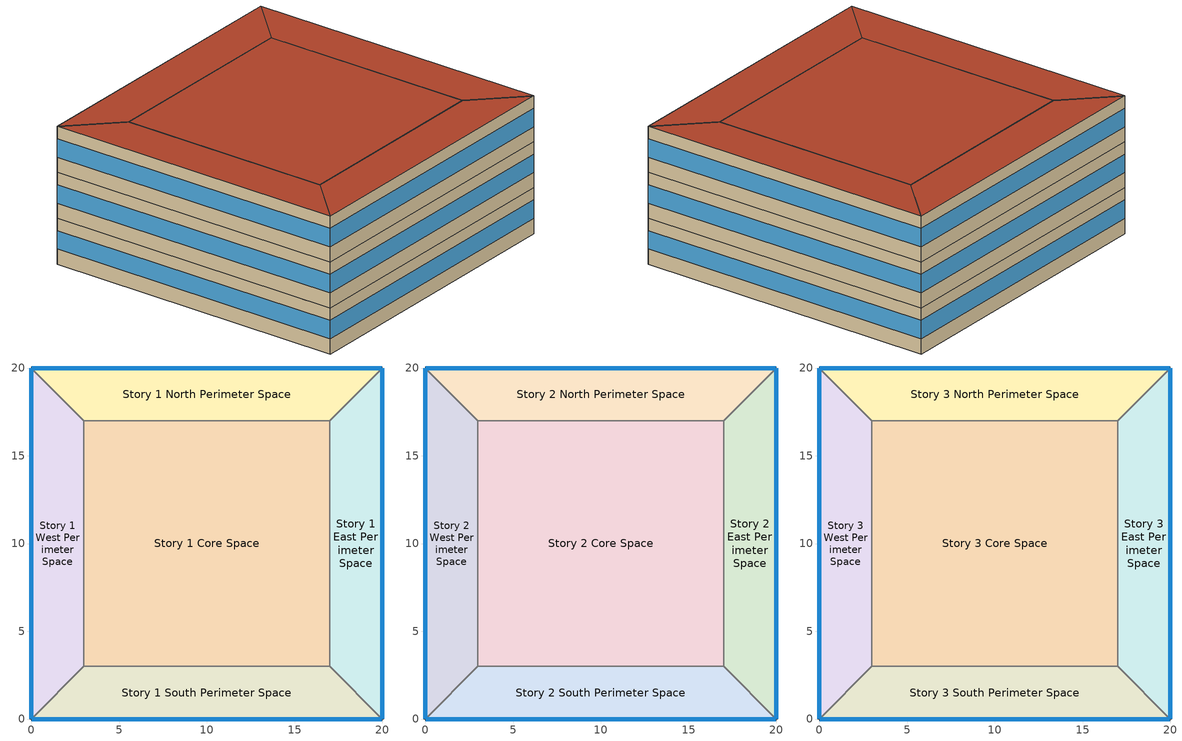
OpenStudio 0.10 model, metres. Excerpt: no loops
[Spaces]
Story 1 West Perimeter Space
 floor ground: 0,0 0,20 3,17 3,3 z0
 wall outside: 0,20 0,0 z0:3
 wall to Story 1 North Perimeter Space: 3,17 0,20 z0:3
 wall to Story 1 Core Space: 3,3 3,17 z0:3
 wall to Story 1 South Perimeter Space: 0,0 3,3 z0:3
 window: 0,19.97 0,0.03 z1:2.2
Story 1 North Perimeter Space
 floor ground: 0,20 20,20 17,17 3,17 z0
 wall outside: 20,20 0,20 z0:3
 wall to Story 1 East Perimeter Space: 17,17 20,20 z0:3
 wall to Story 1 Core Space: 3,17 17,17 z0:3
 window: 19.97,20 0.03,20 z1:2.2
Story 1 East Perimeter Space
 floor ground: 20,20 20,0 17,3 17,17 z0
 wall outside: 20,0 20,20 z0:3
 wall to Story 1 South Perimeter Space: 17,3 20,0 z0:3
 wall to Story 1 Core Space: 17,17 17,3 z0:3
 window: 20,0.03 20,19.97 z1:2.2
Story 1 South Perimeter Space
 floor ground: 20,0 0,0 3,3 17,3 z0
 wall outside: 0,0 20,0 z0:3
 wall to Story 1 Core Space: 17,3 3,3 z0:3
 window: 0.03,0 19.97,0 z1:2.2
Story 1 Core Space
 floor ground: 3,3 3,17 17,17 17,3 z0
Story 2 West Perimeter Space
 floor to Story 1 West Perimeter Space: 0,0 0,20 3,17 3,3 z3
 wall outside: 0,20 0,0 z3:6
 wall to Story 2 North Perimeter Space: 3,17 0,20 z3:6
 wall to Story 2 Core Space: 3,3 3,17 z3:6
 wall to Story 2 South Perimeter Space: 0,0 3,3 z3:6
 window: 0,19.97 0,0.03 z4:5.2
Story 2 North Perimeter Space
 floor to Story 1 North Perimeter Space: 0,20 20,20 17,17 3,17 z3
 wall outside: 20,20 0,20 z3:6
 wall to Story 2 East Perimeter Space: 17,17 20,20 z3:6
 wall to Story 2 Core Space: 3,17 17,17 z3:6
 window: 19.97,20 0.03,20 z4:5.2
Story 2 East Perimeter Space
 floor to Story 1 East Perimeter Space: 20,20 20,0 17,3 17,17 z3
 wall outside: 20,0 20,20 z3:6
 wall to Story 2 South Perimeter Space: 17,3 20,0 z3:6
 wall to Story 2 Core Space: 17,17 17,3 z3:6
 window: 20,0.03 20,19.97 z4:5.2
Story 2 South Perimeter Space
 floor to Story 1 South Perimeter Space: 20,0 0,0 3,3 17,3 z3
 wall outside: 0,0 20,0 z3:6
 wall to Story 2 Core Space: 17,3 3,3 z3:6
 window: 0.03,0 19.97,0 z4:5.2
Story 2 Core Space
 floor to Story 1 Core Space: 3,3 3,17 17,17 17,3 z3
Story 3 West Perimeter Space
 floor to Story 2 West Perimeter Space: 0,0 0,20 3,17 3,3 z6
 wall outside: 0,20 0,0 z6:9
 wall to Story 3 North Perimeter Space: 3,17 0,20 z6:9
 wall to Story 3 Core Space: 3,3 3,17 z6:9
 wall to Story 3 South Perimeter Space: 0,0 3,3 z6:9
 window: 0,19.97 0,0.03 z7:8.2
 roof outside: 3,3 3,17 0,20 0,0 z9
Story 3 North Perimeter Space
 floor to Story 2 North Perimeter Space: 0,20 20,20 17,17 3,17 z6
 wall outside: 20,20 0,20 z6:9
 wall to Story 3 East Perimeter Space: 17,17 20,20 z6:9
 wall to Story 3 Core Space: 3,17 17,17 z6:9
 window: 19.97,20 0.03,20 z7:8.2
 roof outside: 3,17 17,17 20,20 0,20 z9
Story 3 East Perimeter Space
 floor to Story 2 East Perimeter Space: 20,20 20,0 17,3 17,17 z6
 wall outside: 20,0 20,20 z6:9
 wall to Story 3 South Perimeter Space: 17,3 20,0 z6:9
 wall to Story 3 Core Space: 17,17 17,3 z6:9
 window: 20,0.03 20,19.97 z7:8.2
 roof outside: 17,17 17,3 20,0 20,20 z9
Story 3 South Perimeter Space
 floor to Story 2 South Perimeter Space: 20,0 0,0 3,3 17,3 z6
 wall outside: 0,0 20,0 z6:9
 wall to Story 3 Core Space: 17,3 3,3 z6:9
 window: 0.03,0 19.97,0 z7:8.2
 roof outside: 17,3 3,3 0,0 20,0 z9
Story 3 Core Space
 floor to Story 2 Core Space: 3,3 3,17 17,17 17,3 z6
 roof outside: 17,3 17,17 3,17 3,3 z9
[Building]
OS:Building 1: Space Type=ASHRAE_90.1-2004 ClimateZone 1-8 SmallOffice WholeBuilding; Default Construction Set=ASHRAE_189.1-2009_ClimateZone 4-5 (mdoff)_ConstSet
[SizingPeriod:DesignDay] Barometric Pressure {Pa}=101301; Sky Clearness=0; Rain Indicator=0; Snow Indicator=0; Day of Month=21; Daylight Saving Time Indicator=0; Dry-Bulb Temperature Range Modifier Type=DefaultMultipliers
Name | Maximum Dry-Bulb Temperature {C} | Daily Dry-Bulb Temperature Range {deltaC} | Humidity Indicating Conditions at Maximum Dry-Bulb {BasedOnField A3} | Wind Speed {m/s} | Wind Direction {deg} | Month | Day Type | Humidity Indicating Type | Solar Model Indicator | ASHRAE Taub | ASHRAE Taud
San Francisco Intl Ap Ann Clg .4% Condns DP=>MDB | 19.9 | 8.5 | 16.1 | 5.9 | 310 | 8 | SummerDesignDay | Dewpoint | ASHRAETau | 0.365 | 2.435
San Francisco Intl Ap Ann Htg 99.6% Condns DB | 3.8 | 0 | 3.8 | 2.2 | 150 | 1 | WinterDesignDay | Wetbulb | ASHRAEClearSky
San Francisco Intl Ap Ann Clg 2% Condns DB=>MWB | 23.6 | 8.5 | 16.2 | 5.9 | 310 | 8 | SummerDesignDay | Wetbulb | ASHRAETau | 0.365 | 2.435
San Francisco Intl Ap Ann Clg 1% Condns Enth=>MDB | 23.8 | 8.5 | 49800 | 5.9 | 310 | 8 | SummerDesignDay | Enthalpy | ASHRAETau | 0.365 | 2.435
[Site]
San Francisco Intl Ap_CA_USA Design_Conditions: Latitude {deg}=37.62; Longitude {deg}=-122.4; Time Zone {hr}=-8; Elevation {m}=2
[Material]
Name | Roughness | Thickness | Conductivity | Density | Specific Heat | Thermal Absorptance | Solar Absorptance | Visible Absorptance
000_F08 Metal surface | Smooth | 0.0008 | 45.28 | 7824 | 500
000_F16 Acoustic tile | MediumSmooth | 0.0191 | 0.06 | 368 | 590
000_G01a 19mm gypsum board | MediumSmooth | 0.019 | 0.16 | 800 | 1090
000_G05 25mm wood | MediumSmooth | 0.0254 | 0.15 | 608 | 1630
000_I01 25mm insulation board | MediumRough | 0.0254 | 0.03 | 43 | 1210
000_M11 100mm lightweight concrete | MediumRough | 0.1016 | 0.53 | 1280 | 840
1/2IN Gypsum | Smooth | 0.0127 | 0.16 | 784.9 | 830 | 0.9 | 0.92 | 0.92
MAT-CC05 4 HW CONCRETE | Rough | 0.1016 | 1.311 | 2240 | 836.8 | 0.9 | 0.7 | 0.7
Metal Decking | MediumSmooth | 0.0015 | 45.006 | 7680 | 418.4 | 0.9 | 0.7 | 0.3
Roof Insulation [21] | MediumRough | 0.2105 | 0.049 | 265 | 836.8 | 0.9 | 0.7 | 0.7
Roof Membrane | VeryRough | 0.0095 | 0.16 | 1121.29 | 1460 | 0.9 | 0.7 | 0.7
Wall Insulation [39] | MediumRough | 0.1184 | 0.045 | 265 | 836.8 | 0.9 | 0.7 | 0.7
[Material:AirGap]
Name | Thermal Resistance
000_F04 Wall air space resistance | 0.15
000_F05 Ceiling air space resistance | 0.18
[Material:NoMass] Thermal Absorptance=0.9; Solar Absorptance=0.7
Name | Roughness | Thermal Resistance | Visible Absorptance
CP02 CARPET PAD | VeryRough | 0.2165 | 0.8
MAT-SHEATH | Rough | 0.3626 | 0.7
[WindowMaterial:Gas]
000_Air 13mm: Gas Type=Air; Thickness=0.0127
[WindowMaterial:Glazing] Optical Data Type=SpectralAverage; Thickness=0.003; Infrared Transmittance at Normal Incidence=0
Name | Solar Transmittance at Normal Incidence | Front Side Solar Reflectance at Normal Incidence | Back Side Solar Reflectance at Normal Incidence | Visible Transmittance at Normal Incidence | Front Side Visible Reflectance at Normal Incidence | Back Side Visible Reflectance at Normal Incidence | Front Side Infrared Hemispherical Emissivity | Back Side Infrared Hemispherical Emissivity | Conductivity | Dirt Correction Factor for Solar and Visible Transmittance | Solar Diffusing
000_Clear 3mm | 0.837 | 0.075 | 0.075 | 0.898 | 0.081 | 0.081 | 0.84 | 0.84 | 0.9
Theoretical Glass [207] | 0.3311 | 0.6189 | 0.6189 | 0.44 | 0.51 | 0.51 | 0.9 | 0.9 | 0.0133 | 1 | No
[Construction]
000_ExtSlabCarpet_4in_ClimateZone 1-8: MAT-CC05 4 HW CONCRETE, CP02 CARPET PAD
000_Exterior Door: 000_F08 Metal surface, 000_I01 25mm insulation board
000_Exterior Window: 000_Clear 3mm, 000_Air 13mm, 000_Clear 3mm
000_Interior Ceiling: 000_M11 100mm lightweight concrete, 000_F05 Ceiling air space resistance, 000_F16 Acoustic tile
000_Interior Door; 000_Interior Partition: 000_G05 25mm wood
000_Interior Floor: 000_F16 Acoustic tile, 000_F05 Ceiling air space resistance, 000_M11 100mm lightweight concrete
000_Interior Wall: 000_G01a 19mm gypsum board, 000_F04 Wall air space resistance, 000_G01a 19mm gypsum board
000_Interior Window: 000_Clear 3mm
ASHRAE_189.1-2009_ExtRoof_IEAD_ClimateZone 2-5: Roof Membrane, Roof Insulation [21], Metal Decking
ASHRAE_189.1-2009_ExtWall_SteelFrame_ClimateZone 4-8: MAT-SHEATH, Wall Insulation [39], 1/2IN Gypsum
ASHRAE_189.1-2009_ExtWindow_ClimateZone 4-5: Theoretical Glass [207]
[DefaultConstructionSet]
ASHRAE_189.1-2009_ClimateZone 4-5 (mdoff)_ConstSet: Default Exterior Surface Constructions=ASHRAE_189.1-2009_ClimateZone 4-5 (mdoff)_Exterior_DefSurfCons; Default Interior Surface Constructions=000_Interior_DefSurfCons; Default Ground Contact Surface Constructions=000_Ground_DefSurfCons; Default Exterior SubSurface Constructions=ASHRAE_189.1-2009_ClimateZone 4-5 (mdoff)_Exterior_DefSubCons; Default Interior SubSurface Constructions=000_Interior_DefSubCons; Interior Partition Construction=000_Interior Partition
[DefaultSubSurfaceConstructions] Glass Door Construction=000_Exterior Window; Skylight Construction=000_Exterior Window; Tubular Daylight Dome Construction=000_Interior Window; Tubular Daylight Diffuser Construction=000_Interior Window
Name | Fixed Window Construction | Operable Window Construction | Door Construction
000_Interior_DefSubCons | 000_Interior Window | 000_Interior Window | 000_Interior Door
ASHRAE_189.1-2009_ClimateZone 4-5 (mdoff)_Exterior_DefSubCons | ASHRAE_189.1-2009_ExtWindow_ClimateZone 4-5 | ASHRAE_189.1-2009_ExtWindow_ClimateZone 4-5 | 000_Exterior Door
[DefaultSurfaceConstructions]
Name | Floor Construction | Wall Construction | Roof Ceiling Construction
000_Ground_DefSurfCons | 000_ExtSlabCarpet_4in_ClimateZone 1-8 | 000_ExtSlabCarpet_4in_ClimateZone 1-8 | 000_ExtSlabCarpet_4in_ClimateZone 1-8
000_Interior_DefSurfCons | 000_Interior Floor | 000_Interior Wall | 000_Interior Ceiling
ASHRAE_189.1-2009_ClimateZone 4-5 (mdoff)_Exterior_DefSurfCons | 000_ExtSlabCarpet_4in_ClimateZone 1-8 | ASHRAE_189.1-2009_ExtWall_SteelFrame_ClimateZone 4-8 | ASHRAE_189.1-2009_ExtRoof_IEAD_ClimateZone 2-5
[BuildingStory] Nominal Floor to Floor Height {m}=3
Name | Nominal Z Coordinate {m}
Story 1 | 0
Story 2 | 3
Story 3 | 6
[Space]
Name | Building Story | Thermal Zone
Story 1 West Perimeter Space | Story 1 | Thermal Zone 15
Story 1 North Perimeter Space | Story 1 | Thermal Zone 9
Story 1 East Perimeter Space | Story 1 | Thermal Zone 2
Story 1 South Perimeter Space | Story 1 | Thermal Zone 12
Story 1 Core Space | Story 1 | Thermal Zone 6
Story 2 West Perimeter Space | Story 2 | Thermal Zone 3
Story 2 North Perimeter Space | Story 2 | Thermal Zone 10
Story 2 East Perimeter Space | Story 2 | Thermal Zone 8
Story 2 South Perimeter Space | Story 2 | Thermal Zone 5
Story 2 Core Space | Story 2 | Thermal Zone 14
Story 3 West Perimeter Space | Story 3 | Thermal Zone 4
Story 3 North Perimeter Space | Story 3 | Thermal Zone 13
Story 3 East Perimeter Space | Story 3 | Thermal Zone 1
Story 3 South Perimeter Space | Story 3 | Thermal Zone 7
Story 3 Core Space | Story 3 | Thermal Zone 11
[ThermalZone] Thermostat=Thermostat Setpoint Dual Setpoint 1; Use Ideal Air Loads=No
Thermal Zone 1; Thermal Zone 2; Thermal Zone 3; Thermal Zone 4; Thermal Zone 5; Thermal Zone 6; Thermal Zone 7; Thermal Zone 8; Thermal Zone 9; Thermal Zone 10; Thermal Zone 11; Thermal Zone 12; Thermal Zone 13; Thermal Zone 14; Thermal Zone 15
[Controller:WaterCoil]
Controller Water Coil 1: Action=Normal
[ThermostatSetpoint:DualSetpoint]
Thermostat Setpoint Dual Setpoint 1: Heating Setpoint Temperature Schedule=Heating Sch; Cooling Setpoint Temperature Schedule=Cooling Sch
[People]
ASHRAE_90.1-2004 ClimateZone 1-8 SmallOffice WholeBuilding People: People Definition=ASHRAE_90.1-2004 ClimateZone 1-8 SmallOffice WholeBuilding People Definition; Space or SpaceType=ASHRAE_90.1-2004 ClimateZone 1-8 SmallOffice WholeBuilding
[Lights:Definition]
ASHRAE_90.1-2004 ClimateZone 1-8 SmallOffice WholeBuilding Lights Definition: Design Level Calculation Method=Watts/Area; Watts per Space Floor Area {W/m2}=10.7639
[SpaceInfiltration:DesignFlowRate]
ASHRAE_90.1-2004 ClimateZone 1-8 SmallOffice WholeBuilding Infiltration: Space or SpaceType=ASHRAE_90.1-2004 ClimateZone 1-8 SmallOffice WholeBuilding; Design Flow Rate Calculation Method=Flow/ExteriorArea; Flow per Exterior Surface Area {m3/s-m2}=0.00030226
[ElectricEquipment:Definition]
ASHRAE_90.1-2004 ClimateZone 1-8 SmallOffice WholeBuilding Electric Equipment Definition: Design Level Calculation Method=Watts/Area; Watts per Space Floor Area {W/m2}=10.7639
[DesignSpecification:OutdoorAir]
ASHRAE_90.1-2004 ClimateZone 1-8 SmallOffice WholeBuilding Ventilation: Outdoor Air Method=Sum; Outdoor Air Flow per Person {m3/s-person}=0.00943895
[People:Definition]
ASHRAE_90.1-2004 ClimateZone 1-8 SmallOffice WholeBuilding People Definition: Number of People Calculation Method=People/Area; People per Space Floor Area {person/m2}=0.0538196; Fraction Radiant=0.3
[Lights]
ASHRAE_90.1-2004 ClimateZone 1-8 SmallOffice WholeBuilding Lights: Lights Definition=ASHRAE_90.1-2004 ClimateZone 1-8 SmallOffice WholeBuilding Lights Definition; Space or SpaceType=ASHRAE_90.1-2004 ClimateZone 1-8 SmallOffice WholeBuilding
[DefaultScheduleSet]
ASHRAE_90.1-2004 ClimateZone 1-8 SmallOffice WholeBuilding Schedule Set: Number of People Schedule=Small Office_Bldg_Occ; People Activity Level Schedule=Small Office_Activity; Lighting Schedule=Small Office_Bldg_Light; Electric Equipment Schedule=Small Office_Bldg_Equip; Infiltration Schedule=Small Office_Infil_Quarter_On
[SpaceType]
ASHRAE_90.1-2004 ClimateZone 1-8 SmallOffice WholeBuilding: Default Schedule Set=ASHRAE_90.1-2004 ClimateZone 1-8 SmallOffice WholeBuilding Schedule Set; Design Specification Outdoor Air Object=ASHRAE_90.1-2004 ClimateZone 1-8 SmallOffice WholeBuilding Ventilation
[ElectricEquipment]
ASHRAE_90.1-2004 ClimateZone 1-8 SmallOffice WholeBuilding Electric Equipment: Electric Equipment Definition=ASHRAE_90.1-2004 ClimateZone 1-8 SmallOffice WholeBuilding Electric Equipment Definition; Space or SpaceType=ASHRAE_90.1-2004 ClimateZone 1-8 SmallOffice WholeBuilding
[Schedule:Ruleset]
Name | Default Day Schedule | Summer Design Day Schedule | Winter Design Day Schedule
Cooling Sch | Cooling Sch Default
Heating Sch | Heating Sch Default
Small Office_Bldg_Occ | Small Office_Bldg_Occ Default Schedule | Small Office_Bldg_Occ Summer Design Day | Small Office_Bldg_Occ Winter Design Day
Small Office_Bldg_Equip | Small Office_Bldg_Equip Default Schedule | Small Office_Bldg_Equip Summer Design Day | Small Office_Bldg_Equip Winter Design Day
Small Office_Bldg_Light | Small Office_Bldg_Light Default Schedule | Small Office_Bldg_Light Summer Design Day | Small Office_Bldg_Light Winter Design Day
Small Office_Activity | Small Office_Activity Default Schedule | Small Office_Activity Summer Design Day | Small Office_Activity Winter Design Day
Small Office_Infil_Quarter_On | Small Office_Infil_Quarter_On Default Schedule | Small Office_Infil_Quarter_On Summer Design Day | Small Office_Infil_Quarter_On Winter Design Day
[Schedule:Day]
Cooling Sch Default: 24, 0, 28
Heating Sch Default: 24, 0, 24
Small Office_Bldg_Equip Winter Design Day; Small Office_Bldg_Occ Winter Design Day; Small Office_Bldg_Light Winter Design Day; Small Office_Bldg_Occ Default Schedule; Small Office_Infil_Quarter_On Default Schedule; Small Office_Activity Default Schedule; Small Office_Bldg_Equip Default Schedule; Small Office_Bldg_Light Default Schedule; Small Office_Bldg_Occ Rule 1 Day Schedule: 24, 0, 0
Small Office_Infil_Quarter_On Rule 1 Day Schedule; Small Office_Bldg_Equip Summer Design Day; Small Office_Bldg_Light Summer Design Day: 24, 0, 1
Small Office_Bldg_Light Rule 2 Day Schedule: 6, 0, 0.05, 8, 0, 0.1, 12, 0, 0.3, 17, 0, 0.15, 24, 0, 0.05
Small Office_Activity Summer Design Day; Small Office_Activity Winter Design Day; Small Office_Activity Rule 1 Day Schedule: 24, 0, 120
Small Office_Bldg_Light Rule 3 Day Schedule: 5, 0, 0.05, 7, 0, 0.1, 8, 0, 0.3, 17, 0, 0.9, 18, 0, 0.5, 20, 0, 0.3, 22, 0, 0.2, 23, 0, 0.1, 24, 0, 0.05
Small Office_Bldg_Light Rule 1 Day Schedule: 24, 0, 0.05
Small Office_Bldg_Equip Rule 3 Day Schedule: 8, 0, 0.4, 12, 0, 0.9, 13, 0, 0.8, 17, 0, 0.9, 18, 0, 0.5, 24, 0, 0.4
Small Office_Bldg_Occ Summer Design Day: 6, 0, 0, 22, 0, 1, 24, 0, 0.05
Small Office_Infil_Quarter_On Summer Design Day; Small Office_Infil_Quarter_On Rule 3 Day Schedule: 6, 0, 1, 22, 0, 0.25, 24, 0, 1
Small Office_Bldg_Occ Rule 3 Day Schedule: 6, 0, 0, 7, 0, 0.1, 8, 0, 0.2, 12, 0, 0.95, 13, 0, 0.5, 17, 0, 0.95, 18, 0, 0.3, 20, 0, 0.1, 24, 0, 0.05
Small Office_Infil_Quarter_On Rule 2 Day Schedule; Small Office_Infil_Quarter_On Winter Design Day: 6, 0, 1, 18, 0, 0.25, 24, 0, 1
Small Office_Bldg_Equip Rule 2 Day Schedule: 6, 0, 0.3, 8, 0, 0.4, 12, 0, 0.5, 17, 0, 0.35, 24, 0, 0.3
Small Office_Bldg_Equip Rule 1 Day Schedule: 24, 0, 0.3
Small Office_Bldg_Occ Rule 2 Day Schedule: 6, 0, 0, 8, 0, 0.1, 12, 0, 0.3, 17, 0, 0.1, 24, 0, 0
[Schedule:Rule] Date Specification Type=DateRange; Start Month=1; Start Day=1; End Month=12; End Day=31
Name | Schedule Ruleset | Rule Order | Day Schedule | Apply Sunday | Apply Monday | Apply Tuesday | Apply Wednesday | Apply Thursday | Apply Friday | Apply Saturday
Small Office_Bldg_Equip Rule 2 | Small Office_Bldg_Equip | 1 | Small Office_Bldg_Equip Rule 2 Day Schedule | No | No | No | No | No | No | Yes
Small Office_Activity Rule 1 | Small Office_Activity | 0 | Small Office_Activity Rule 1 Day Schedule | Yes | Yes | Yes | Yes | Yes | Yes | Yes
Small Office_Bldg_Occ Rule 2 | Small Office_Bldg_Occ | 1 | Small Office_Bldg_Occ Rule 2 Day Schedule | No | No | No | No | No | No | Yes
Small Office_Bldg_Light Rule 3 | Small Office_Bldg_Light | 2 | Small Office_Bldg_Light Rule 3 Day Schedule | No | Yes | Yes | Yes | Yes | Yes | No
Small Office_Bldg_Equip Rule 3 | Small Office_Bldg_Equip | 2 | Small Office_Bldg_Equip Rule 3 Day Schedule | No | Yes | Yes | Yes | Yes | Yes | No
Small Office_Infil_Quarter_On Rule 1 | Small Office_Infil_Quarter_On | 0 | Small Office_Infil_Quarter_On Rule 1 Day Schedule | Yes | No | No | No | No | No | No
Small Office_Bldg_Light Rule 1 | Small Office_Bldg_Light | 0 | Small Office_Bldg_Light Rule 1 Day Schedule | Yes | No | No | No | No | No | No
Small Office_Bldg_Occ Rule 3 | Small Office_Bldg_Occ | 2 | Small Office_Bldg_Occ Rule 3 Day Schedule | No | Yes | Yes | Yes | Yes | Yes | No
Small Office_Infil_Quarter_On Rule 3 | Small Office_Infil_Quarter_On | 2 | Small Office_Infil_Quarter_On Rule 3 Day Schedule | No | Yes | Yes | Yes | Yes | Yes | No
Small Office_Infil_Quarter_On Rule 2 | Small Office_Infil_Quarter_On | 1 | Small Office_Infil_Quarter_On Rule 2 Day Schedule | No | No | No | No | No | No | Yes
Small Office_Bldg_Equip Rule 1 | Small Office_Bldg_Equip | 0 | Small Office_Bldg_Equip Rule 1 Day Schedule | Yes | No | No | No | No | No | No
Small Office_Bldg_Light Rule 2 | Small Office_Bldg_Light | 1 | Small Office_Bldg_Light Rule 2 Day Schedule | No | No | No | No | No | No | Yes
Small Office_Bldg_Occ Rule 1 | Small Office_Bldg_Occ | 0 | Small Office_Bldg_Occ Rule 1 Day Schedule | Yes | No | No | No | No | No | No
